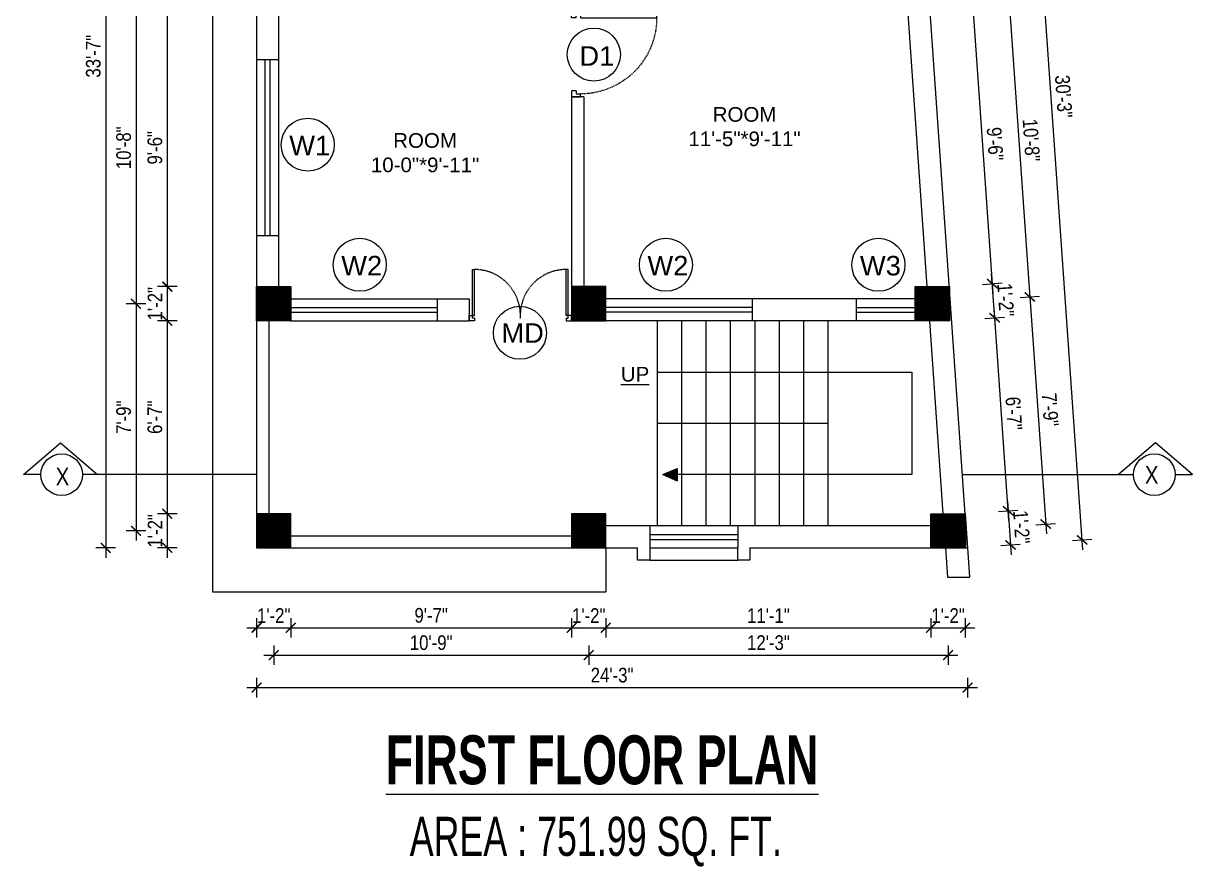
# Model space of a CAD drawing. Header units: inches. Extents: x -5096374 to -5070857, y -3259973 to -3243900.
# Drawn here: x -5073040.7 to -5072562, y -3258528.2 to -3258182.8 of the extents above; entities that cross this region are included whole.
import ezdxf

# ---------------------------------------------------------------- set-up
doc = ezdxf.new("R2010")
doc.units = ezdxf.units.IN
doc.header["$LTSCALE"] = 2
doc.header["$MEASUREMENT"] = 0
doc.header["$PDMODE"] = 34
doc.linetypes.add('HIDDEN', pattern=[0.375, 0.25, -0.125])
doc.layers.get('0').update_dxf_attribs({"linetype": 'CONTINUOUS'})
doc.layers.get('DEFPOINTS').update_dxf_attribs({"color": 141, "linetype": 'CONTINUOUS'})
doc.layers.add('A-Hatch', color=7, linetype='CONTINUOUS')
for name, color, linetype, lineweight in [('Annotate-Lite.w', 177, 'CONTINUOUS', 9), ('DIM 1-100', 4, 'CONTINUOUS', 13), ('Door-Window.w', 4, 'CONTINUOUS', 15), ('TEXT', 181, 'CONTINUOUS', 25), ('Text-100.w', 254, 'CONTINUOUS', 9)]:
    doc.layers.add(name, color=color, linetype=linetype, lineweight=lineweight)
doc.styles.add('ARAIL', font='ARIALN.TTF')
doc.styles.add('Arial', font='arial.ttf', dxfattribs={"width": 0.8, "height": 12})
doc.styles.add('arial.', font='arial.ttf')
doc.styles.add('gaurav', font='arial.ttf')
doc.styles.get("Standard").update_dxf_attribs({"font": 'ARIALN.TTF'})
doc.dimstyles.new('1 by 96', dxfattribs={"dimtxt": 6, "dimasz": 4, "dimexe": 4, "dimexo": 4, "dimgap": 2, "dimtad": 1, "dimdec": 0, "dimzin": 0, "dimdsep": 46, "dimlunit": 4, "dimtxsty": 'Standard', "dimblk": 'ARCHTICK', "dimcen": 0, "dimdle": 4, "dimadec": 0, "dimazin": 0, "dimtfac": 1, "dimtdec": 0, "dimtix": 1, "dimtofl": 0, "dimtmove": 1, "dimatfit": 3, "dimldrblk": 'ARCHTICK', "dimfxl": 4, "dimfxlon": 1, "dimtolj": 1, "dimtzin": 0, "dimlwd": -1, "dimlwe": -1, "dimarcsym": 0})
pattern_1 = [(45, (17816.59779, 410.57443), (-0.0883883476483, 0.0883883476483), [])]

# ---------------------------------------------------------------- blocks, each defined once
blk = doc.blocks.new('FDFDRE')
at = {"ltscale": 3}
for p, q in [((165701.11, -58637.82), (165701.1, -58641.5)), ((165701.1, -58641.5), (165703.55, -58641.5)), ((165704.78, -58637.83), (165701.11, -58637.82)), ((165703.55, -58641.5), (165703.53, -58672.63)), ((165704.78, -58639.66), (165703.55, -58639.66)), ((165703.55, -58639.66), (165703.55, -58641.5)), ((165703.55, -58641.5), (165704.78, -58641.5)), ((165704.78, -58641.5), (165704.76, -58672.65)), ((165704.78, -58639.66), (165704.78, -58637.83)), ((165766.98, -58637.83), (165770.65, -58637.82)), ((165766.98, -58639.66), (165766.98, -58637.83)), ((165766.98, -58639.66), (165768.2, -58639.66)), ((165766.98, -58641.5), (165767, -58672.65)), ((165768.2, -58641.5), (165766.98, -58641.5)), ((165768.2, -58639.66), (165768.2, -58641.5)), ((165770.65, -58641.5), (165768.2, -58641.5)), ((165768.2, -58641.5), (165768.22, -58672.63)), ((165770.65, -58637.82), (165770.65, -58641.5)), ((165703.53, -58672.63), (165704.76, -58672.65)), ((165768.22, -58672.63), (165767, -58672.65))]:
    blk.add_line(p, q, dxfattribs=at)
at = {"layer": 'Door-Window.w', "color": 9, "linetype": 'HIDDEN', "lineweight": 18}
for centre, start, end in [((165704.78, -58641.5), 269.96183, 3.38353), ((165766.98, -58641.5), 176.61647, 270.03817)]:
    blk.add_arc(centre, 31.16, start, end, dxfattribs=at)
blk = doc.blocks.new('3-0')
at = {"ltscale": 3}
for p, q in [((11063.05, 10097.68), (11065.97, 10099.9)), ((11065.25, 10097.81), (11066.71, 10098.92)), ((11065.97, 10099.9), (11066.71, 10098.92)), ((11063.05, 10097.68), (11064.53, 10095.73)), ((11065.99, 10096.84), (11064.53, 10095.73)), ((11065.99, 10096.84), (11065.25, 10097.81)), ((11085.5, 10074.13), (11110.32, 10092.96)), ((11086.24, 10073.15), (11111.05, 10091.97)), ((11111.05, 10091.97), (11110.32, 10092.96)), ((11084.04, 10073.02), (11082.57, 10071.91)), ((11082.57, 10071.91), (11084.79, 10068.98)), ((11084.04, 10073.02), (11084.78, 10072.04)), ((11084.78, 10072.04), (11086.24, 10073.15)), ((11084.79, 10068.98), (11087.72, 10071.2)), ((11086.24, 10073.15), (11085.5, 10074.13)), ((11087.72, 10071.2), (11086.24, 10073.15))]:
    blk.add_line(p, q, dxfattribs=at)
at = {"layer": 'Door-Window.w', "color": 9, "linetype": 'HIDDEN', "lineweight": 18}
blk.add_arc((11085.5, 10074.13), 31.16, 37.1906, 127.1465, dxfattribs=at)
blk = doc.blocks.new('_ArchTick')
at = {"color": 0, "linetype": 'ByBlock', "const_width": 0.15}
blk.add_lwpolyline([(-0.5, -0.5), (0.5, 0.5)], dxfattribs=at)
blk = doc.blocks.new('*D1152')
at = {"layer": 'DEFPOINTS', "color": 0, "ltscale": 0.5, "transparency": 16777216}
for p in [(-5072945.25, -3258176.9), (-5072981.81, -3258290.65), (-5072945.25, -3258290.65)]:
    blk.add_point(p, dxfattribs=at)
at = {"layer": 'DIM 1-100', "color": 0, "ltscale": 0.5, "transparency": 16777216}
for p, q in [((-5072981.81, -3258172.9), (-5072981.81, -3258294.65)), ((-5072977.81, -3258176.9), (-5072985.81, -3258176.9)), ((-5072977.81, -3258290.65), (-5072985.81, -3258290.65))]:
    blk.add_line(p, q, dxfattribs=at)
at = {"layer": 'DIM 1-100', "color": 0, "ltscale": 0.5, "transparency": 16777216, "xscale": 4, "yscale": 4, "zscale": 4}
for p, rotation in [((-5072981.81, -3258176.9), 90), ((-5072981.81, -3258290.65), 270)]:
    blk.add_blockref('_ArchTick', p, dxfattribs=dict(at, rotation=rotation))
at = {"layer": 'DIM 1-100', "color": 0, "ltscale": 0.5, "transparency": 16777216, "insert": (-5072986.87, -3258233.78), "char_height": 6, "attachment_point": 5, "rotation": 90}
blk.add_mtext('\\A1;9\'-6"', dxfattribs=at)
blk = doc.blocks.new('*D1153')
at = {"layer": 'DEFPOINTS', "color": 0, "ltscale": 0.5, "transparency": 16777216}
for p in [(-5072945.25, -3258290.65), (-5072981.81, -3258304.65), (-5072945.25, -3258304.65)]:
    blk.add_point(p, dxfattribs=at)
at = {"layer": 'DIM 1-100', "color": 0, "ltscale": 0.5, "transparency": 16777216}
for p, q in [((-5072981.81, -3258286.65), (-5072981.81, -3258308.65)), ((-5072977.81, -3258290.65), (-5072985.81, -3258290.65)), ((-5072977.81, -3258304.65), (-5072985.81, -3258304.65))]:
    blk.add_line(p, q, dxfattribs=at)
at = {"layer": 'DIM 1-100', "color": 0, "ltscale": 0.5, "transparency": 16777216, "xscale": 4, "yscale": 4, "zscale": 4}
for p, rotation in [((-5072981.81, -3258290.65), 90), ((-5072981.81, -3258304.65), 270)]:
    blk.add_blockref('_ArchTick', p, dxfattribs=dict(at, rotation=rotation))
at = {"layer": 'DIM 1-100', "color": 0, "ltscale": 0.5, "transparency": 16777216, "insert": (-5072986.82, -3258297.65), "char_height": 6, "attachment_point": 5, "rotation": 90}
blk.add_mtext('\\A1;1\'-2"', dxfattribs=at)
blk = doc.blocks.new('*D1154')
at = {"layer": 'DEFPOINTS', "color": 0, "ltscale": 0.5, "transparency": 16777216}
for p in [(-5072945.25, -3258304.65), (-5072981.81, -3258383.65), (-5072945.25, -3258383.65)]:
    blk.add_point(p, dxfattribs=at)
at = {"layer": 'DIM 1-100', "color": 0, "ltscale": 0.5, "transparency": 16777216}
for p, q in [((-5072981.81, -3258300.65), (-5072981.81, -3258387.65)), ((-5072977.81, -3258304.65), (-5072985.81, -3258304.65)), ((-5072977.81, -3258383.65), (-5072985.81, -3258383.65))]:
    blk.add_line(p, q, dxfattribs=at)
at = {"layer": 'DIM 1-100', "color": 0, "ltscale": 0.5, "transparency": 16777216, "xscale": 4, "yscale": 4, "zscale": 4}
for p, rotation in [((-5072981.81, -3258304.65), 90), ((-5072981.81, -3258383.65), 270)]:
    blk.add_blockref('_ArchTick', p, dxfattribs=dict(at, rotation=rotation))
at = {"layer": 'DIM 1-100', "color": 0, "ltscale": 0.5, "transparency": 16777216, "insert": (-5072986.87, -3258344.15), "char_height": 6, "attachment_point": 5, "rotation": 90}
blk.add_mtext('\\A1;6\'-7"', dxfattribs=at)
blk = doc.blocks.new('*D1155')
at = {"layer": 'DEFPOINTS', "color": 0, "ltscale": 0.5, "transparency": 16777216}
for p in [(-5072945.25, -3258383.65), (-5072981.81, -3258397.65), (-5072945.25, -3258397.65)]:
    blk.add_point(p, dxfattribs=at)
at = {"layer": 'DIM 1-100', "color": 0, "ltscale": 0.5, "transparency": 16777216}
for p, q in [((-5072977.81, -3258383.65), (-5072985.81, -3258383.65)), ((-5072981.81, -3258379.65), (-5072981.81, -3258401.65)), ((-5072977.81, -3258397.65), (-5072985.81, -3258397.65))]:
    blk.add_line(p, q, dxfattribs=at)
at = {"layer": 'DIM 1-100', "color": 0, "ltscale": 0.5, "transparency": 16777216, "xscale": 4, "yscale": 4, "zscale": 4}
for p, rotation in [((-5072981.81, -3258383.65), 90), ((-5072981.81, -3258397.65), 270)]:
    blk.add_blockref('_ArchTick', p, dxfattribs=dict(at, rotation=rotation))
at = {"layer": 'DIM 1-100', "color": 0, "ltscale": 0.5, "transparency": 16777216, "insert": (-5072986.82, -3258390.65), "char_height": 6, "attachment_point": 5, "rotation": 90}
blk.add_mtext('\\A1;1\'-2"', dxfattribs=at)
blk = doc.blocks.new('*D1157')
at = {"layer": 'DEFPOINTS', "color": 0, "ltscale": 0.5, "transparency": 16777216}
for p in [(-5072938.25, -3258169.9), (-5072994.61, -3258297.65), (-5072938.25, -3258297.65)]:
    blk.add_point(p, dxfattribs=at)
at = {"layer": 'DIM 1-100', "color": 0, "ltscale": 0.5, "transparency": 16777216}
for p, q in [((-5072994.61, -3258165.9), (-5072994.61, -3258301.65)), ((-5072990.61, -3258169.9), (-5072998.61, -3258169.9)), ((-5072990.61, -3258297.65), (-5072998.61, -3258297.65))]:
    blk.add_line(p, q, dxfattribs=at)
at = {"layer": 'DIM 1-100', "color": 0, "ltscale": 0.5, "transparency": 16777216, "xscale": 4, "yscale": 4, "zscale": 4}
for p, rotation in [((-5072994.61, -3258169.9), 90), ((-5072994.61, -3258297.65), 270)]:
    blk.add_blockref('_ArchTick', p, dxfattribs=dict(at, rotation=rotation))
at = {"layer": 'DIM 1-100', "color": 0, "ltscale": 0.5, "transparency": 16777216, "insert": (-5072999.67, -3258233.78), "char_height": 6, "attachment_point": 5, "rotation": 90}
blk.add_mtext('\\A1;10\'-8"', dxfattribs=at)
blk = doc.blocks.new('*D1158')
at = {"layer": 'DEFPOINTS', "color": 0, "ltscale": 0.5, "transparency": 16777216}
for p in [(-5072938.25, -3258297.65), (-5072994.61, -3258390.65), (-5072938.25, -3258390.65)]:
    blk.add_point(p, dxfattribs=at)
at = {"layer": 'DIM 1-100', "color": 0, "ltscale": 0.5, "transparency": 16777216}
for p, q in [((-5072994.61, -3258293.65), (-5072994.61, -3258394.65)), ((-5072990.61, -3258297.65), (-5072998.61, -3258297.65)), ((-5072990.61, -3258390.65), (-5072998.61, -3258390.65))]:
    blk.add_line(p, q, dxfattribs=at)
at = {"layer": 'DIM 1-100', "color": 0, "ltscale": 0.5, "transparency": 16777216, "xscale": 4, "yscale": 4, "zscale": 4}
for p, rotation in [((-5072994.61, -3258297.65), 90), ((-5072994.61, -3258390.65), 270)]:
    blk.add_blockref('_ArchTick', p, dxfattribs=dict(at, rotation=rotation))
at = {"layer": 'DIM 1-100', "color": 0, "ltscale": 0.5, "transparency": 16777216, "insert": (-5072999.67, -3258344.15), "char_height": 6, "attachment_point": 5, "rotation": 90}
blk.add_mtext('\\A1;7\'-9"', dxfattribs=at)
blk = doc.blocks.new('*D1159')
at = {"layer": 'DEFPOINTS', "color": 0, "ltscale": 0.5, "transparency": 16777216}
for p in [(-5072945.25, -3257994.9), (-5073007.03, -3258397.65), (-5072945.25, -3258397.65)]:
    blk.add_point(p, dxfattribs=at)
at = {"layer": 'DIM 1-100', "color": 0, "ltscale": 0.5, "transparency": 16777216}
for p, q in [((-5073007.03, -3257990.9), (-5073007.03, -3258401.65)), ((-5073003.03, -3257994.9), (-5073011.03, -3257994.9)), ((-5073003.03, -3258397.65), (-5073011.03, -3258397.65))]:
    blk.add_line(p, q, dxfattribs=at)
at = {"layer": 'DIM 1-100', "color": 0, "ltscale": 0.5, "transparency": 16777216, "xscale": 4, "yscale": 4, "zscale": 4}
for p, rotation in [((-5073007.03, -3257994.9), 90), ((-5073007.03, -3258397.65), 270)]:
    blk.add_blockref('_ArchTick', p, dxfattribs=dict(at, rotation=rotation))
at = {"layer": 'DIM 1-100', "color": 0, "ltscale": 0.5, "transparency": 16777216, "insert": (-5073012.09, -3258196.28), "char_height": 6, "attachment_point": 5, "rotation": 90}
blk.add_mtext('\\A1;33\'-7"', dxfattribs=at)
blk = doc.blocks.new('*D1207')
at = {"layer": 'DEFPOINTS', "color": 0, "ltscale": 0.5, "transparency": 16777216}
for p in [(-5072945.25, -3258397.65), (-5072931.25, -3258397.65), (-5072931.25, -3258430.36)]:
    blk.add_point(p, dxfattribs=at)
at = {"layer": 'DIM 1-100', "color": 0, "ltscale": 0.5, "transparency": 16777216}
for p, q in [((-5072945.25, -3258426.36), (-5072945.25, -3258434.36)), ((-5072931.25, -3258426.36), (-5072931.25, -3258434.36)), ((-5072949.25, -3258430.36), (-5072927.25, -3258430.36))]:
    blk.add_line(p, q, dxfattribs=at)
at = {"layer": 'DIM 1-100', "color": 0, "ltscale": 0.5, "transparency": 16777216, "xscale": 4, "yscale": 4, "zscale": 4, "rotation": 180}
blk.add_blockref('_ArchTick', (-5072945.25, -3258430.36), dxfattribs=at)
at = {"layer": 'DIM 1-100', "color": 0, "ltscale": 0.5, "transparency": 16777216, "xscale": 4, "yscale": 4, "zscale": 4}
blk.add_blockref('_ArchTick', (-5072931.25, -3258430.36), dxfattribs=at)
at = {"layer": 'DIM 1-100', "color": 0, "ltscale": 0.5, "transparency": 16777216, "insert": (-5072938.25, -3258425.35), "char_height": 6, "attachment_point": 5}
blk.add_mtext('\\A1;1\'-2"', dxfattribs=at)
blk = doc.blocks.new('*D1208')
at = {"layer": 'DEFPOINTS', "color": 0, "ltscale": 0.5, "transparency": 16777216}
for p in [(-5072931.25, -3258397.65), (-5072816.25, -3258397.65), (-5072816.25, -3258430.36)]:
    blk.add_point(p, dxfattribs=at)
at = {"layer": 'DIM 1-100', "color": 0, "ltscale": 0.5, "transparency": 16777216}
for p, q in [((-5072931.25, -3258426.36), (-5072931.25, -3258434.36)), ((-5072816.25, -3258426.36), (-5072816.25, -3258434.36)), ((-5072935.25, -3258430.36), (-5072812.25, -3258430.36))]:
    blk.add_line(p, q, dxfattribs=at)
at = {"layer": 'DIM 1-100', "color": 0, "ltscale": 0.5, "transparency": 16777216, "xscale": 4, "yscale": 4, "zscale": 4, "rotation": 180}
blk.add_blockref('_ArchTick', (-5072931.25, -3258430.36), dxfattribs=at)
at = {"layer": 'DIM 1-100', "color": 0, "ltscale": 0.5, "transparency": 16777216, "xscale": 4, "yscale": 4, "zscale": 4}
blk.add_blockref('_ArchTick', (-5072816.25, -3258430.36), dxfattribs=at)
at = {"layer": 'DIM 1-100', "color": 0, "ltscale": 0.5, "transparency": 16777216, "insert": (-5072873.75, -3258425.3), "char_height": 6, "attachment_point": 5}
blk.add_mtext('\\A1;9\'-7"', dxfattribs=at)
blk = doc.blocks.new('*D1209')
at = {"layer": 'DEFPOINTS', "color": 0, "ltscale": 0.5, "transparency": 16777216}
for p in [(-5072816.25, -3258397.65), (-5072802.25, -3258397.65), (-5072802.25, -3258430.36)]:
    blk.add_point(p, dxfattribs=at)
at = {"layer": 'DIM 1-100', "color": 0, "ltscale": 0.5, "transparency": 16777216}
for p, q in [((-5072816.25, -3258426.36), (-5072816.25, -3258434.36)), ((-5072802.25, -3258426.36), (-5072802.25, -3258434.36)), ((-5072820.25, -3258430.36), (-5072798.25, -3258430.36))]:
    blk.add_line(p, q, dxfattribs=at)
at = {"layer": 'DIM 1-100', "color": 0, "ltscale": 0.5, "transparency": 16777216, "xscale": 4, "yscale": 4, "zscale": 4, "rotation": 180}
blk.add_blockref('_ArchTick', (-5072816.25, -3258430.36), dxfattribs=at)
at = {"layer": 'DIM 1-100', "color": 0, "ltscale": 0.5, "transparency": 16777216, "xscale": 4, "yscale": 4, "zscale": 4}
blk.add_blockref('_ArchTick', (-5072802.25, -3258430.36), dxfattribs=at)
at = {"layer": 'DIM 1-100', "color": 0, "ltscale": 0.5, "transparency": 16777216, "insert": (-5072809.25, -3258425.35), "char_height": 6, "attachment_point": 5}
blk.add_mtext('\\A1;1\'-2"', dxfattribs=at)
blk = doc.blocks.new('*D1210')
at = {"layer": 'DEFPOINTS', "color": 0, "ltscale": 0.5, "transparency": 16777216}
for p in [(-5072802.25, -3258397.65), (-5072669.11, -3258397.65), (-5072669.11, -3258430.36)]:
    blk.add_point(p, dxfattribs=at)
at = {"layer": 'DIM 1-100', "color": 0, "ltscale": 0.5, "transparency": 16777216}
for p, q in [((-5072802.25, -3258426.36), (-5072802.25, -3258434.36)), ((-5072669.11, -3258426.36), (-5072669.11, -3258434.36)), ((-5072806.25, -3258430.36), (-5072665.11, -3258430.36))]:
    blk.add_line(p, q, dxfattribs=at)
at = {"layer": 'DIM 1-100', "color": 0, "ltscale": 0.5, "transparency": 16777216, "xscale": 4, "yscale": 4, "zscale": 4, "rotation": 180}
blk.add_blockref('_ArchTick', (-5072802.25, -3258430.36), dxfattribs=at)
at = {"layer": 'DIM 1-100', "color": 0, "ltscale": 0.5, "transparency": 16777216, "xscale": 4, "yscale": 4, "zscale": 4}
blk.add_blockref('_ArchTick', (-5072669.11, -3258430.36), dxfattribs=at)
at = {"layer": 'DIM 1-100', "color": 0, "ltscale": 0.5, "transparency": 16777216, "insert": (-5072735.68, -3258425.35), "char_height": 6, "attachment_point": 5}
blk.add_mtext('\\A1;11\'-1"', dxfattribs=at)
blk = doc.blocks.new('*D1211')
at = {"layer": 'DEFPOINTS', "color": 0, "ltscale": 0.5, "transparency": 16777216}
for p in [(-5072669.11, -3258397.65), (-5072655.11, -3258397.65), (-5072655.11, -3258430.36)]:
    blk.add_point(p, dxfattribs=at)
at = {"layer": 'DIM 1-100', "color": 0, "ltscale": 0.5, "transparency": 16777216}
for p, q in [((-5072669.11, -3258426.36), (-5072669.11, -3258434.36)), ((-5072655.11, -3258426.36), (-5072655.11, -3258434.36)), ((-5072673.11, -3258430.36), (-5072651.11, -3258430.36))]:
    blk.add_line(p, q, dxfattribs=at)
at = {"layer": 'DIM 1-100', "color": 0, "ltscale": 0.5, "transparency": 16777216, "xscale": 4, "yscale": 4, "zscale": 4, "rotation": 180}
blk.add_blockref('_ArchTick', (-5072669.11, -3258430.36), dxfattribs=at)
at = {"layer": 'DIM 1-100', "color": 0, "ltscale": 0.5, "transparency": 16777216, "xscale": 4, "yscale": 4, "zscale": 4}
blk.add_blockref('_ArchTick', (-5072655.11, -3258430.36), dxfattribs=at)
at = {"layer": 'DIM 1-100', "color": 0, "ltscale": 0.5, "transparency": 16777216, "insert": (-5072662.11, -3258425.35), "char_height": 6, "attachment_point": 5}
blk.add_mtext('\\A1;1\'-2"', dxfattribs=at)
blk = doc.blocks.new('*D1212')
at = {"layer": 'DEFPOINTS', "color": 0, "ltscale": 0.5, "transparency": 16777216}
for p in [(-5072938.25, -3258390.65), (-5072809.25, -3258390.65), (-5072809.25, -3258441.55)]:
    blk.add_point(p, dxfattribs=at)
at = {"layer": 'DIM 1-100', "color": 0, "ltscale": 0.5, "transparency": 16777216}
for p, q in [((-5072938.25, -3258437.55), (-5072938.25, -3258445.55)), ((-5072809.25, -3258437.55), (-5072809.25, -3258445.55)), ((-5072942.25, -3258441.55), (-5072805.25, -3258441.55))]:
    blk.add_line(p, q, dxfattribs=at)
at = {"layer": 'DIM 1-100', "color": 0, "ltscale": 0.5, "transparency": 16777216, "xscale": 4, "yscale": 4, "zscale": 4, "rotation": 180}
blk.add_blockref('_ArchTick', (-5072938.25, -3258441.55), dxfattribs=at)
at = {"layer": 'DIM 1-100', "color": 0, "ltscale": 0.5, "transparency": 16777216, "xscale": 4, "yscale": 4, "zscale": 4}
blk.add_blockref('_ArchTick', (-5072809.25, -3258441.55), dxfattribs=at)
at = {"layer": 'DIM 1-100', "color": 0, "ltscale": 0.5, "transparency": 16777216, "insert": (-5072873.75, -3258436.49), "char_height": 6, "attachment_point": 5}
blk.add_mtext('\\A1;10\'-9"', dxfattribs=at)
blk = doc.blocks.new('*D1213')
at = {"layer": 'DEFPOINTS', "color": 0, "ltscale": 0.5, "transparency": 16777216}
for p in [(-5072809.25, -3258390.65), (-5072662.11, -3258390.65), (-5072662.11, -3258441.55)]:
    blk.add_point(p, dxfattribs=at)
at = {"layer": 'DIM 1-100', "color": 0, "ltscale": 0.5, "transparency": 16777216}
for p, q in [((-5072809.25, -3258437.55), (-5072809.25, -3258445.55)), ((-5072662.11, -3258437.55), (-5072662.11, -3258445.55)), ((-5072813.25, -3258441.55), (-5072658.11, -3258441.55))]:
    blk.add_line(p, q, dxfattribs=at)
at = {"layer": 'DIM 1-100', "color": 0, "ltscale": 0.5, "transparency": 16777216, "xscale": 4, "yscale": 4, "zscale": 4, "rotation": 180}
blk.add_blockref('_ArchTick', (-5072809.25, -3258441.55), dxfattribs=at)
at = {"layer": 'DIM 1-100', "color": 0, "ltscale": 0.5, "transparency": 16777216, "xscale": 4, "yscale": 4, "zscale": 4}
blk.add_blockref('_ArchTick', (-5072662.11, -3258441.55), dxfattribs=at)
at = {"layer": 'DIM 1-100', "color": 0, "ltscale": 0.5, "transparency": 16777216, "insert": (-5072735.68, -3258436.49), "char_height": 6, "attachment_point": 5}
blk.add_mtext('\\A1;12\'-3"', dxfattribs=at)
blk = doc.blocks.new('*D1214')
at = {"layer": 'DEFPOINTS', "color": 0, "ltscale": 0.5, "transparency": 16777216}
for p in [(-5072945.25, -3258397.65), (-5072654.13, -3258397.65), (-5072654.13, -3258454.85)]:
    blk.add_point(p, dxfattribs=at)
at = {"layer": 'DIM 1-100', "color": 0, "ltscale": 0.5, "transparency": 16777216}
for p, q in [((-5072949.25, -3258454.85), (-5072650.13, -3258454.85)), ((-5072945.25, -3258450.85), (-5072945.25, -3258458.85)), ((-5072654.13, -3258450.85), (-5072654.13, -3258458.85))]:
    blk.add_line(p, q, dxfattribs=at)
at = {"layer": 'DIM 1-100', "color": 0, "ltscale": 0.5, "transparency": 16777216, "xscale": 4, "yscale": 4, "zscale": 4, "rotation": 180}
blk.add_blockref('_ArchTick', (-5072945.25, -3258454.85), dxfattribs=at)
at = {"layer": 'DIM 1-100', "color": 0, "ltscale": 0.5, "transparency": 16777216, "xscale": 4, "yscale": 4, "zscale": 4}
blk.add_blockref('_ArchTick', (-5072654.13, -3258454.85), dxfattribs=at)
at = {"layer": 'DIM 1-100', "color": 0, "ltscale": 0.5, "transparency": 16777216, "insert": (-5072799.69, -3258449.79), "char_height": 6, "attachment_point": 5}
blk.add_mtext('\\A1;24\'-3"', dxfattribs=at)
blk = doc.blocks.new('*D1215')
at = {"layer": 'DEFPOINTS', "color": 0, "ltscale": 0.5, "transparency": 16777216}
for p in [(-5072655.11, -3258383.65), (-5072654.13, -3258397.65), (-5072636.53, -3258396.43)]:
    blk.add_point(p, dxfattribs=at)
at = {"layer": 'DIM 1-100', "color": 0, "ltscale": 0.5, "transparency": 16777216}
for p, q in [((-5072637.78, -3258378.44), (-5072636.25, -3258400.42)), ((-5072641.5, -3258382.71), (-5072633.52, -3258382.15)), ((-5072640.52, -3258396.71), (-5072632.54, -3258396.15))]:
    blk.add_line(p, q, dxfattribs=at)
at = {"layer": 'DIM 1-100', "color": 0, "ltscale": 0.5, "transparency": 16777216, "xscale": 4, "yscale": 4, "zscale": 4}
for p, rotation in [((-5072637.51, -3258382.43), 93.98810611649257), ((-5072636.53, -3258396.43), 273.9881061164926)]:
    blk.add_blockref('_ArchTick', p, dxfattribs=dict(at, rotation=rotation))
at = {"layer": 'DIM 1-100', "color": 0, "ltscale": 0.5, "transparency": 16777216, "insert": (-5072632.02, -3258389.08), "char_height": 6, "attachment_point": 5, "rotation": 273.9881}
blk.add_mtext('\\A1;1\'-2"', dxfattribs=at)
blk = doc.blocks.new('*D1216')
at = {"layer": 'DEFPOINTS', "color": 0, "ltscale": 0.5, "transparency": 16777216}
for p in [(-5072661.24, -3258304.65), (-5072643.02, -3258303.38), (-5072655.11, -3258383.65)]:
    blk.add_point(p, dxfattribs=at)
at = {"layer": 'DIM 1-100', "color": 0, "ltscale": 0.5, "transparency": 16777216}
for p, q in [((-5072637.23, -3258386.42), (-5072643.29, -3258299.39)), ((-5072647.01, -3258303.66), (-5072639.03, -3258303.11)), ((-5072641.5, -3258382.71), (-5072633.52, -3258382.15))]:
    blk.add_line(p, q, dxfattribs=at)
at = {"layer": 'DIM 1-100', "color": 0, "ltscale": 0.5, "transparency": 16777216, "xscale": 4, "yscale": 4, "zscale": 4}
for p, rotation in [((-5072643.02, -3258303.38), 93.98810611652839), ((-5072637.51, -3258382.43), 273.9881061165284)]:
    blk.add_blockref('_ArchTick', p, dxfattribs=dict(at, rotation=rotation))
at = {"layer": 'DIM 1-100', "color": 0, "ltscale": 0.5, "transparency": 16777216, "insert": (-5072635.21, -3258342.55), "char_height": 6, "attachment_point": 5, "rotation": 273.9881}
blk.add_mtext('\\A1;6\'-7"', dxfattribs=at)
blk = doc.blocks.new('*D1217')
at = {"layer": 'DEFPOINTS', "color": 0, "ltscale": 0.5, "transparency": 16777216}
for p in [(-5072661.59, -3258290.65), (-5072643.99, -3258289.43), (-5072661.24, -3258304.65)]:
    blk.add_point(p, dxfattribs=at)
at = {"layer": 'DIM 1-100', "color": 0, "ltscale": 0.5, "transparency": 16777216}
for p, q in [((-5072642.74, -3258307.37), (-5072644.27, -3258285.44)), ((-5072647.98, -3258289.71), (-5072640, -3258289.15)), ((-5072647.01, -3258303.66), (-5072639.03, -3258303.11))]:
    blk.add_line(p, q, dxfattribs=at)
at = {"layer": 'DIM 1-100', "color": 0, "ltscale": 0.5, "transparency": 16777216, "xscale": 4, "yscale": 4, "zscale": 4}
for p, rotation in [((-5072643.99, -3258289.43), 93.98810611652839), ((-5072643.02, -3258303.38), 273.9881061165284)]:
    blk.add_blockref('_ArchTick', p, dxfattribs=dict(at, rotation=rotation))
at = {"layer": 'DIM 1-100', "color": 0, "ltscale": 0.5, "transparency": 16777216, "insert": (-5072638.5, -3258296.06), "char_height": 6, "attachment_point": 5, "rotation": 273.9881}
blk.add_mtext('\\A1;1\'-2"', dxfattribs=at)
blk = doc.blocks.new('*D1218')
at = {"layer": 'DEFPOINTS', "color": 0, "ltscale": 0.5, "transparency": 16777216}
for p in [(-5072670.5, -3258176.9), (-5072651.93, -3258175.6), (-5072661.59, -3258290.65)]:
    blk.add_point(p, dxfattribs=at)
at = {"layer": 'DIM 1-100', "color": 0, "ltscale": 0.5, "transparency": 16777216}
for p, q in [((-5072643.71, -3258293.42), (-5072652.2, -3258171.61)), ((-5072655.92, -3258175.88), (-5072647.93, -3258175.32)), ((-5072647.98, -3258289.71), (-5072640, -3258289.15))]:
    blk.add_line(p, q, dxfattribs=at)
at = {"layer": 'DIM 1-100', "color": 0, "ltscale": 0.5, "transparency": 16777216, "xscale": 4, "yscale": 4, "zscale": 4}
for p, rotation in [((-5072651.93, -3258175.6), 93.98810611652839), ((-5072643.99, -3258289.43), 273.9881061165284)]:
    blk.add_blockref('_ArchTick', p, dxfattribs=dict(at, rotation=rotation))
at = {"layer": 'DIM 1-100', "color": 0, "ltscale": 0.5, "transparency": 16777216, "insert": (-5072642.91, -3258232.16), "char_height": 6, "attachment_point": 5, "rotation": 273.9881}
blk.add_mtext('\\A1;9\'-6"', dxfattribs=at)
blk = doc.blocks.new('*D1225')
at = {"layer": 'DEFPOINTS', "color": 0, "ltscale": 0.5, "transparency": 16777216}
for p in [(-5072677.5, -3258169.9), (-5072628.63, -3258294.87), (-5072668.59, -3258297.65)]:
    blk.add_point(p, dxfattribs=at)
at = {"layer": 'DIM 1-100', "color": 0, "ltscale": 0.5, "transparency": 16777216}
for p, q in [((-5072637.82, -3258163.12), (-5072628.36, -3258298.86)), ((-5072641.53, -3258167.39), (-5072633.55, -3258166.83)), ((-5072632.62, -3258295.15), (-5072624.64, -3258294.59))]:
    blk.add_line(p, q, dxfattribs=at)
at = {"layer": 'DIM 1-100', "color": 0, "ltscale": 0.5, "transparency": 16777216, "xscale": 4, "yscale": 4, "zscale": 4}
for p, rotation in [((-5072637.54, -3258167.11), 93.98810611423002), ((-5072628.63, -3258294.87), 273.98810611423)]:
    blk.add_blockref('_ArchTick', p, dxfattribs=dict(at, rotation=rotation))
at = {"layer": 'DIM 1-100', "color": 0, "ltscale": 0.5, "transparency": 16777216, "insert": (-5072628.04, -3258230.64), "char_height": 6, "attachment_point": 5, "rotation": 273.9881}
blk.add_mtext('\\A1;10\'-8"', dxfattribs=at)
blk = doc.blocks.new('*D1226')
at = {"layer": 'DEFPOINTS', "color": 0, "ltscale": 0.5, "transparency": 16777216}
for p in [(-5072668.59, -3258297.65), (-5072622.15, -3258387.87), (-5072662.11, -3258390.65)]:
    blk.add_point(p, dxfattribs=at)
at = {"layer": 'DIM 1-100', "color": 0, "ltscale": 0.5, "transparency": 16777216}
for p, q in [((-5072628.91, -3258290.88), (-5072621.87, -3258391.86)), ((-5072632.62, -3258295.15), (-5072624.64, -3258294.59)), ((-5072626.14, -3258388.15), (-5072618.16, -3258387.59))]:
    blk.add_line(p, q, dxfattribs=at)
at = {"layer": 'DIM 1-100', "color": 0, "ltscale": 0.5, "transparency": 16777216, "xscale": 4, "yscale": 4, "zscale": 4}
for p, rotation in [((-5072628.63, -3258294.87), 93.98810611423002), ((-5072622.15, -3258387.87), 273.98810611423)]:
    blk.add_blockref('_ArchTick', p, dxfattribs=dict(at, rotation=rotation))
at = {"layer": 'DIM 1-100', "color": 0, "ltscale": 0.5, "transparency": 16777216, "insert": (-5072620.34, -3258341.02), "char_height": 6, "attachment_point": 5, "rotation": 273.9881}
blk.add_mtext('\\A1;7\'-9"', dxfattribs=at)
blk = doc.blocks.new('*D1228')
at = {"layer": 'DEFPOINTS', "color": 0, "ltscale": 0.5, "transparency": 16777216}
for p in [(-5072632.49, -3258031.79), (-5072679.41, -3258035.06), (-5072654.13, -3258397.65)]:
    blk.add_point(p, dxfattribs=at)
at = {"layer": 'DIM 1-100', "color": 0, "ltscale": 0.5, "transparency": 16777216}
for p, q in [((-5072606.93, -3258398.37), (-5072632.77, -3258027.8)), ((-5072636.48, -3258032.06), (-5072628.5, -3258031.51)), ((-5072611.2, -3258394.66), (-5072603.22, -3258394.11))]:
    blk.add_line(p, q, dxfattribs=at)
at = {"layer": 'DIM 1-100', "color": 0, "ltscale": 0.5, "transparency": 16777216, "xscale": 4, "yscale": 4, "zscale": 4}
for p, rotation in [((-5072632.49, -3258031.79), 93.98810611425189), ((-5072607.21, -3258394.38), 273.9881061142519)]:
    blk.add_blockref('_ArchTick', p, dxfattribs=dict(at, rotation=rotation))
at = {"layer": 'DIM 1-100', "color": 0, "ltscale": 0.5, "transparency": 16777216, "insert": (-5072614.8, -3258212.73), "char_height": 6, "attachment_point": 5, "rotation": 273.9881}
blk.add_mtext('\\A1;30\'-3"', dxfattribs=at)

msp = doc.modelspace()

# ---------------------------------------------------------------- hatches: boundary and pattern name
at = {"layer": 'A-Hatch', "ltscale": 0.5}
h = msp.add_hatch(dxfattribs=at)
h.set_pattern_fill('ANSI31', color=256)
h.set_pattern_definition(pattern_1)
h.paths.add_polyline_path([(-5072931.25, -3258290.65), (-5072945.25, -3258290.65), (-5072945.25, -3258304.65), (-5072931.25, -3258304.65), (-5072931.25, -3258295.65)])
h = msp.add_hatch(dxfattribs=at)
h.set_pattern_fill('ANSI31', color=256)
h.set_pattern_definition(pattern_1)
h.paths.add_polyline_path([(-5072802.25, -3258290.65), (-5072816.25, -3258290.65), (-5072816.25, -3258302.44), (-5072816.25, -3258302.44), (-5072816.25, -3258304.65), (-5072802.25, -3258304.65)])
h = msp.add_hatch(dxfattribs=at)
h.set_pattern_fill('ANSI31', color=256)
h.set_pattern_definition([(45, (17816.2492, 410.57443), (-0.0883883476483, 0.0883883476483), [])])
h.paths.add_polyline_path([(-5072661.59, -3258290.65), (-5072675.59, -3258290.65), (-5072675.59, -3258304.65), (-5072661.59, -3258304.65)])
h = msp.add_hatch(dxfattribs=at)
h.set_pattern_fill('ANSI31', color=256)
h.set_pattern_definition([(45, (18487.45958, 410.57443), (-0.0883883476483, 0.0883883476483), [])])
h.paths.add_polyline_path([(-5072778.92, -3258367.65), (-5072773, -3258370.16), (-5072773, -3258365.15)])
h = msp.add_hatch(dxfattribs=at)
h.set_pattern_fill('ANSI31', color=256)
h.set_pattern_definition(pattern_1)
h.paths.add_polyline_path([(-5072931.25, -3258383.65), (-5072945.25, -3258383.65), (-5072945.25, -3258397.65), (-5072931.25, -3258397.65)])
h = msp.add_hatch(dxfattribs=at)
h.set_pattern_fill('ANSI31', color=256)
h.set_pattern_definition(pattern_1)
h.paths.add_polyline_path([(-5072802.25, -3258383.65), (-5072816.25, -3258383.65), (-5072816.25, -3258397.65), (-5072802.25, -3258397.65)])
h = msp.add_hatch(dxfattribs=at)
h.set_pattern_fill('ANSI31', color=256)
h.set_pattern_definition(pattern_1)
h.paths.add_polyline_path([(-5072655.11, -3258383.65), (-5072669.11, -3258383.65), (-5072669.11, -3258397.65), (-5072655.11, -3258397.65)])

# ---------------------------------------------------------------- linework, layer by layer
at = {"ltscale": 0.5}
for p, q in [((-5072963.25, -3257997.66), (-5072963.25, -3258415.65)), ((-5072654.13, -3258397.65), (-5072680.67, -3258017.06)), ((-5072945.25, -3258162.9), (-5072945.25, -3258397.65)), ((-5072936.25, -3258176.9), (-5072936.25, -3258290.65)), ((-5072670.61, -3258290.65), (-5072678.55, -3258176.9)), ((-5072936.25, -3258197.78), (-5072945.25, -3258197.78)), ((-5072941.75, -3258269.78), (-5072941.75, -3258197.78)), ((-5072939.75, -3258269.78), (-5072939.75, -3258197.78)), ((-5072816.25, -3258212.9), (-5072816.25, -3258290.65)), ((-5072811.25, -3258212.9), (-5072816.25, -3258212.9)), ((-5072811.25, -3258212.9), (-5072811.25, -3258290.65)), ((-5072936.25, -3258269.78), (-5072945.25, -3258269.78)), ((-5072931.25, -3258295.65), (-5072858.25, -3258295.65)), ((-5072931.25, -3258295.65), (-5072931.25, -3258304.65)), ((-5072871.25, -3258295.65), (-5072871.25, -3258304.65)), ((-5072858.25, -3258295.65), (-5072858.25, -3258304.65)), ((-5072675.59, -3258295.65), (-5072802.25, -3258295.65)), ((-5072742.25, -3258304.65), (-5072742.25, -3258295.65)), ((-5072699.59, -3258304.65), (-5072699.59, -3258295.65)), ((-5072931.25, -3258299.15), (-5072871.25, -3258299.15)), ((-5072931.25, -3258301.15), (-5072871.25, -3258301.15)), ((-5072742.25, -3258299.15), (-5072802.25, -3258299.15)), ((-5072742.25, -3258301.15), (-5072802.25, -3258301.15)), ((-5072699.59, -3258299.15), (-5072675.59, -3258299.15)), ((-5072699.59, -3258301.15), (-5072675.59, -3258301.15)), ((-5072940.25, -3258304.65), (-5072940.25, -3258383.65)), ((-5072931.25, -3258304.65), (-5072858.25, -3258304.65)), ((-5072675.24, -3258304.65), (-5072802.25, -3258304.65)), ((-5072781.29, -3258304.65), (-5072781.29, -3258346.65)), ((-5072771.29, -3258304.65), (-5072771.29, -3258346.65)), ((-5072761.29, -3258304.65), (-5072761.29, -3258346.65)), ((-5072751.29, -3258304.65), (-5072751.29, -3258346.65)), ((-5072741.29, -3258304.65), (-5072741.29, -3258346.65)), ((-5072731.29, -3258304.65), (-5072731.29, -3258346.65)), ((-5072721.29, -3258304.65), (-5072721.29, -3258346.65)), ((-5072711.29, -3258304.65), (-5072711.29, -3258346.65)), ((-5072675.59, -3258304.65), (-5072699.59, -3258304.65)), ((-5072664.13, -3258383.65), (-5072669.64, -3258304.65)), ((-5072781.29, -3258325.65), (-5072677, -3258325.65)), ((-5072677, -3258325.65), (-5072677, -3258367.65)), ((-5072711.29, -3258346.65), (-5072781.29, -3258346.65)), ((-5072781.29, -3258346.65), (-5072781.29, -3258388.65)), ((-5072771.29, -3258346.65), (-5072771.29, -3258388.65)), ((-5072761.29, -3258346.65), (-5072761.29, -3258388.65)), ((-5072751.29, -3258346.65), (-5072751.29, -3258388.65)), ((-5072741.29, -3258346.65), (-5072741.29, -3258388.65)), ((-5072731.29, -3258346.65), (-5072731.29, -3258388.65)), ((-5072721.29, -3258346.65), (-5072721.29, -3258388.65)), ((-5072711.29, -3258346.65), (-5072711.29, -3258388.65)), ((-5072778.92, -3258367.65), (-5072773, -3258365.15)), ((-5072778.92, -3258367.65), (-5072773, -3258370.16)), ((-5072773, -3258365.15), (-5072773, -3258370.16)), ((-5072677, -3258367.65), (-5072773, -3258367.65)), ((-5072655.11, -3258383.65), (-5072653.3, -3258409.65)), ((-5072931.25, -3258392.65), (-5072816.25, -3258392.65)), ((-5072669.11, -3258388.65), (-5072802.25, -3258388.65)), ((-5072784.25, -3258388.65), (-5072784.25, -3258397.65)), ((-5072784.25, -3258392.15), (-5072748.25, -3258392.15)), ((-5072748.25, -3258388.65), (-5072748.25, -3258397.65)), ((-5072945.25, -3258397.65), (-5072789.25, -3258397.65)), ((-5072802.25, -3258397.65), (-5072802.25, -3258415.65)), ((-5072789.25, -3258402.65), (-5072789.25, -3258397.65)), ((-5072784.25, -3258394.15), (-5072748.25, -3258394.15)), ((-5072784.25, -3258397.65), (-5072748.25, -3258397.65)), ((-5072784.25, -3258397.65), (-5072748.25, -3258397.65)), ((-5072784.25, -3258397.65), (-5072784.25, -3258402.65)), ((-5072748.25, -3258402.65), (-5072748.25, -3258397.65)), ((-5072743.25, -3258397.65), (-5072654.13, -3258397.65)), ((-5072743.25, -3258397.65), (-5072743.25, -3258402.65)), ((-5072663.16, -3258397.65), (-5072662.32, -3258409.65)), ((-5072784.25, -3258402.65), (-5072789.25, -3258402.65)), ((-5072784.25, -3258402.65), (-5072748.25, -3258402.65)), ((-5072743.25, -3258402.65), (-5072748.25, -3258402.65)), ((-5072662.32, -3258409.65), (-5072653.3, -3258409.65)), ((-5072963.25, -3258415.65), (-5072802.25, -3258415.65))]:
    msp.add_line(p, q, dxfattribs=at)
for points in [[(-5072945.25, -3258290.65), (-5072931.25, -3258290.65), (-5072931.25, -3258304.65), (-5072945.25, -3258304.65)], [(-5072802.25, -3258290.65), (-5072816.25, -3258290.65), (-5072816.25, -3258304.65), (-5072802.25, -3258304.65)], [(-5072675.59, -3258290.65), (-5072661.59, -3258290.65), (-5072661.59, -3258304.65), (-5072675.59, -3258304.65)], [(-5072931.25, -3258383.65), (-5072945.25, -3258383.65), (-5072945.25, -3258397.65), (-5072931.25, -3258397.65)], [(-5072802.25, -3258383.65), (-5072816.25, -3258383.65), (-5072816.25, -3258397.65), (-5072802.25, -3258397.65)], [(-5072669.11, -3258383.65), (-5072655.11, -3258383.65), (-5072655.11, -3258397.65), (-5072669.11, -3258397.65)]]:
    msp.add_lwpolyline(points, close=True, dxfattribs=at)
at = {"layer": 'Annotate-Lite.w', "ltscale": 0.005}
for centre in [(-5072807.15, -3258195.62), (-5072924.32, -3258232.51), (-5072903.03, -3258281.7), (-5072777.66, -3258281.7), (-5072690.66, -3258281.7), (-5072837.43, -3258309.55)]:
    msp.add_circle(centre, 10.86, dxfattribs=at)
at = {"layer": 'TEXT'}
for points in [[(-5073033.59, -3258367.65), (-5073040.73, -3258367.65), (-5073025.59, -3258354.57), (-5073010.45, -3258367.65)], [(-5072569.13, -3258367.65), (-5072561.99, -3258367.65), (-5072577.13, -3258354.57), (-5072592.27, -3258367.65)], [(-5072945.25, -3258367.65), (-5073016.52, -3258367.65)], [(-5072656.22, -3258367.65), (-5072586.2, -3258367.65)]]:
    msp.add_lwpolyline(points, dxfattribs=at)
for centre in [(-5073025.06, -3258367.65), (-5072577.66, -3258367.65)]:
    msp.add_circle(centre, 8.53, dxfattribs=at)

# ---------------------------------------------------------------- block references
at = {"layer": 'Door-Window.w', "linetype": 'ByBlock', "xscale": -0.9997910039624013, "yscale": 0.9997910039624012, "zscale": 0.9997910039624012, "rotation": 217.1905952198047}
msp.add_blockref('3-0', (-5087729.99, -3256856.34), dxfattribs=at)
at = {"layer": 'Door-Window.w', "ltscale": 0.005, "xscale": 0.6039383709985556, "yscale": 0.6039383709985556, "zscale": 0.6039383709985556, "rotation": 180}
msp.add_blockref('FDFDRE', (-4972743, -3293718.29), dxfattribs=at)

# ---------------------------------------------------------------- texts
at = {"layer": 'Annotate-Lite.w', "ltscale": 0.005, "char_height": 8, "style": 'gaurav'}
for s, insert, attachment_point in [('D1', (-5072813.07, -3258200.17), 7), ('W1', (-5072931.87, -3258228.86), 1), ('W2', (-5072910.58, -3258278.05), 1), ('W2', (-5072785.2, -3258278.05), 1), ('W3', (-5072698.21, -3258278.05), 1), ('MD', (-5072845.03, -3258305.65), 1)]:
    msp.add_mtext_dynamic_manual_height_columns(s, width=8, gutter_width=100, heights=[0], dxfattribs=dict(at, insert=insert, attachment_point=attachment_point))
at = {"layer": 'TEXT', "lineweight": -2, "char_height": 6, "attachment_point": 5, "style": 'arial.'}
for s, insert in [('{\\W1;ROOM\\P11\'-5"*9\'-11"}', (-5072745.45, -3258225.15)), ('{\\W1;ROOM\\P10-0"*9\'-11"}', (-5072876.26, -3258235.82))]:
    msp.add_mtext_dynamic_manual_height_columns(s, width=45.7314, gutter_width=30, heights=[0], dxfattribs=dict(at, insert=insert))
at = {"layer": 'TEXT', "lineweight": -2, "insert": (-5072790.28, -3258326.54), "char_height": 6, "width": 127.5059, "attachment_point": 5, "style": 'arial.'}
msp.add_mtext('{\\LUP}', dxfattribs=at)
at = {"layer": 'TEXT', "char_height": 7.2, "style": 'ARAIL'}
for insert, attachment_point in [((-5072581.5, -3258364.16), 1), ((-5073021.97, -3258364.82), 3)]:
    msp.add_mtext_dynamic_manual_height_columns('X', width=125.4648, gutter_width=90, heights=[0], dxfattribs=dict(at, insert=insert, attachment_point=attachment_point))
at = {"layer": 'Text-100.w', "insert": (-5072806.34, -3258474.44), "char_height": 20, "width": 569.1024, "attachment_point": 2, "style": 'Arial'}
msp.add_mtext('\\A1;{\\fArial Narrow|b1|i0|c0|p34;\\L FIRST FLOOR PLAN\\P\\fArial Narrow|b0|i0|c0|p34;\\H0.8x;\\lAREA : 751.99 SQ. FT.\\H1.02306x; }', dxfattribs=at)

# ---------------------------------------------------------------- dimensions: what is measured, and where the dimension line sits
at = {"layer": 'DIM 1-100', "ltscale": 0.5}
for base, p1, p2, angle, picture, middle in [((-5073007.03, -3258397.65), (-5072945.25, -3257994.9), (-5072945.25, -3258397.65), 90, '*D1159', (-5073012.09, -3258196.28)), ((-5072628.63, -3258294.87), (-5072677.5, -3258169.9), (-5072668.59, -3258297.65), 93.9881, '*D1225', (-5072628.04, -3258230.64)), ((-5072994.61, -3258297.65), (-5072938.25, -3258169.9), (-5072938.25, -3258297.65), 90, '*D1157', (-5072999.67, -3258233.78)), ((-5072981.81, -3258290.65), (-5072945.25, -3258176.9), (-5072945.25, -3258290.65), 90, '*D1152', (-5072986.87, -3258233.78)), ((-5072651.93, -3258175.6), (-5072661.59, -3258290.65), (-5072670.5, -3258176.9), 93.9881, '*D1218', (-5072642.91, -3258232.16)), ((-5072622.15, -3258387.87), (-5072668.59, -3258297.65), (-5072662.11, -3258390.65), 93.9881, '*D1226', (-5072620.34, -3258341.02)), ((-5072994.61, -3258390.65), (-5072938.25, -3258297.65), (-5072938.25, -3258390.65), 90, '*D1158', (-5072999.67, -3258344.15)), ((-5072981.81, -3258383.65), (-5072945.25, -3258304.65), (-5072945.25, -3258383.65), 90, '*D1154', (-5072986.87, -3258344.15)), ((-5072643.02, -3258303.38), (-5072655.11, -3258383.65), (-5072661.24, -3258304.65), 93.9881, '*D1216', (-5072635.21, -3258342.55))]:
    dim = msp.add_linear_dim(base=base, p1=p1, p2=p2, angle=angle, dimstyle='1 by 96', dxfattribs=at)
    dim.commit()
    dim.dimension.update_dxf_attribs({"geometry": picture, "text_midpoint": middle})
dim = msp.add_aligned_dim(p1=(-5072654.13, -3258397.65), p2=(-5072679.41, -3258035.06), distance=-47.04, dimstyle='1 by 96', dxfattribs=at)
dim.commit()
dim.dimension.update_dxf_attribs({"geometry": '*D1228', "text_midpoint": (-5072614.8, -3258212.73)})
for base, p1, p2, angle, picture, middle, dimtype in [((-5072981.81, -3258304.65), (-5072945.25, -3258290.65), (-5072945.25, -3258304.65), 90, '*D1153', (-5072981.81, -3258297.65), 160), ((-5072643.99, -3258289.43), (-5072661.24, -3258304.65), (-5072661.59, -3258290.65), 93.9881, '*D1217', (-5072643.5, -3258296.41), 160), ((-5072636.53, -3258396.43), (-5072655.11, -3258383.65), (-5072654.13, -3258397.65), 273.9881, '*D1215', (-5072637.02, -3258389.43), 161), ((-5072981.81, -3258397.65), (-5072945.25, -3258383.65), (-5072945.25, -3258397.65), 90, '*D1155', (-5072981.81, -3258390.65), 160)]:
    dim = msp.add_linear_dim(base=base, p1=p1, p2=p2, angle=angle, dimstyle='1 by 96', dxfattribs=at)
    dim.commit()
    dim.dimension.update_dxf_attribs({"geometry": picture, "text_midpoint": middle, "dimtype": dimtype})
for base, p1, p2, picture, middle in [((-5072809.25, -3258441.55), (-5072938.25, -3258390.65), (-5072809.25, -3258390.65), '*D1212', (-5072873.75, -3258436.49)), ((-5072662.11, -3258441.55), (-5072809.25, -3258390.65), (-5072662.11, -3258390.65), '*D1213', (-5072735.68, -3258436.49)), ((-5072654.13, -3258454.85), (-5072945.25, -3258397.65), (-5072654.13, -3258397.65), '*D1214', (-5072799.69, -3258449.79)), ((-5072816.25, -3258430.36), (-5072931.25, -3258397.65), (-5072816.25, -3258397.65), '*D1208', (-5072873.75, -3258425.3)), ((-5072669.11, -3258430.36), (-5072802.25, -3258397.65), (-5072669.11, -3258397.65), '*D1210', (-5072735.68, -3258425.35))]:
    dim = msp.add_linear_dim(base=base, p1=p1, p2=p2, dimstyle='1 by 96', dxfattribs=at)
    dim.commit()
    dim.dimension.update_dxf_attribs({"geometry": picture, "text_midpoint": middle})
for base, p1, p2, picture, middle in [((-5072931.25, -3258430.36), (-5072945.25, -3258397.65), (-5072931.25, -3258397.65), '*D1207', (-5072938.25, -3258430.36)), ((-5072802.25, -3258430.36), (-5072816.25, -3258397.65), (-5072802.25, -3258397.65), '*D1209', (-5072809.25, -3258430.36)), ((-5072655.11, -3258430.36), (-5072669.11, -3258397.65), (-5072655.11, -3258397.65), '*D1211', (-5072662.11, -3258430.36))]:
    dim = msp.add_linear_dim(base=base, p1=p1, p2=p2, dimstyle='1 by 96', dxfattribs=at)
    dim.commit()
    dim.dimension.update_dxf_attribs({"geometry": picture, "text_midpoint": middle, "dimtype": 160})

doc.saveas('drawing.dxf')
